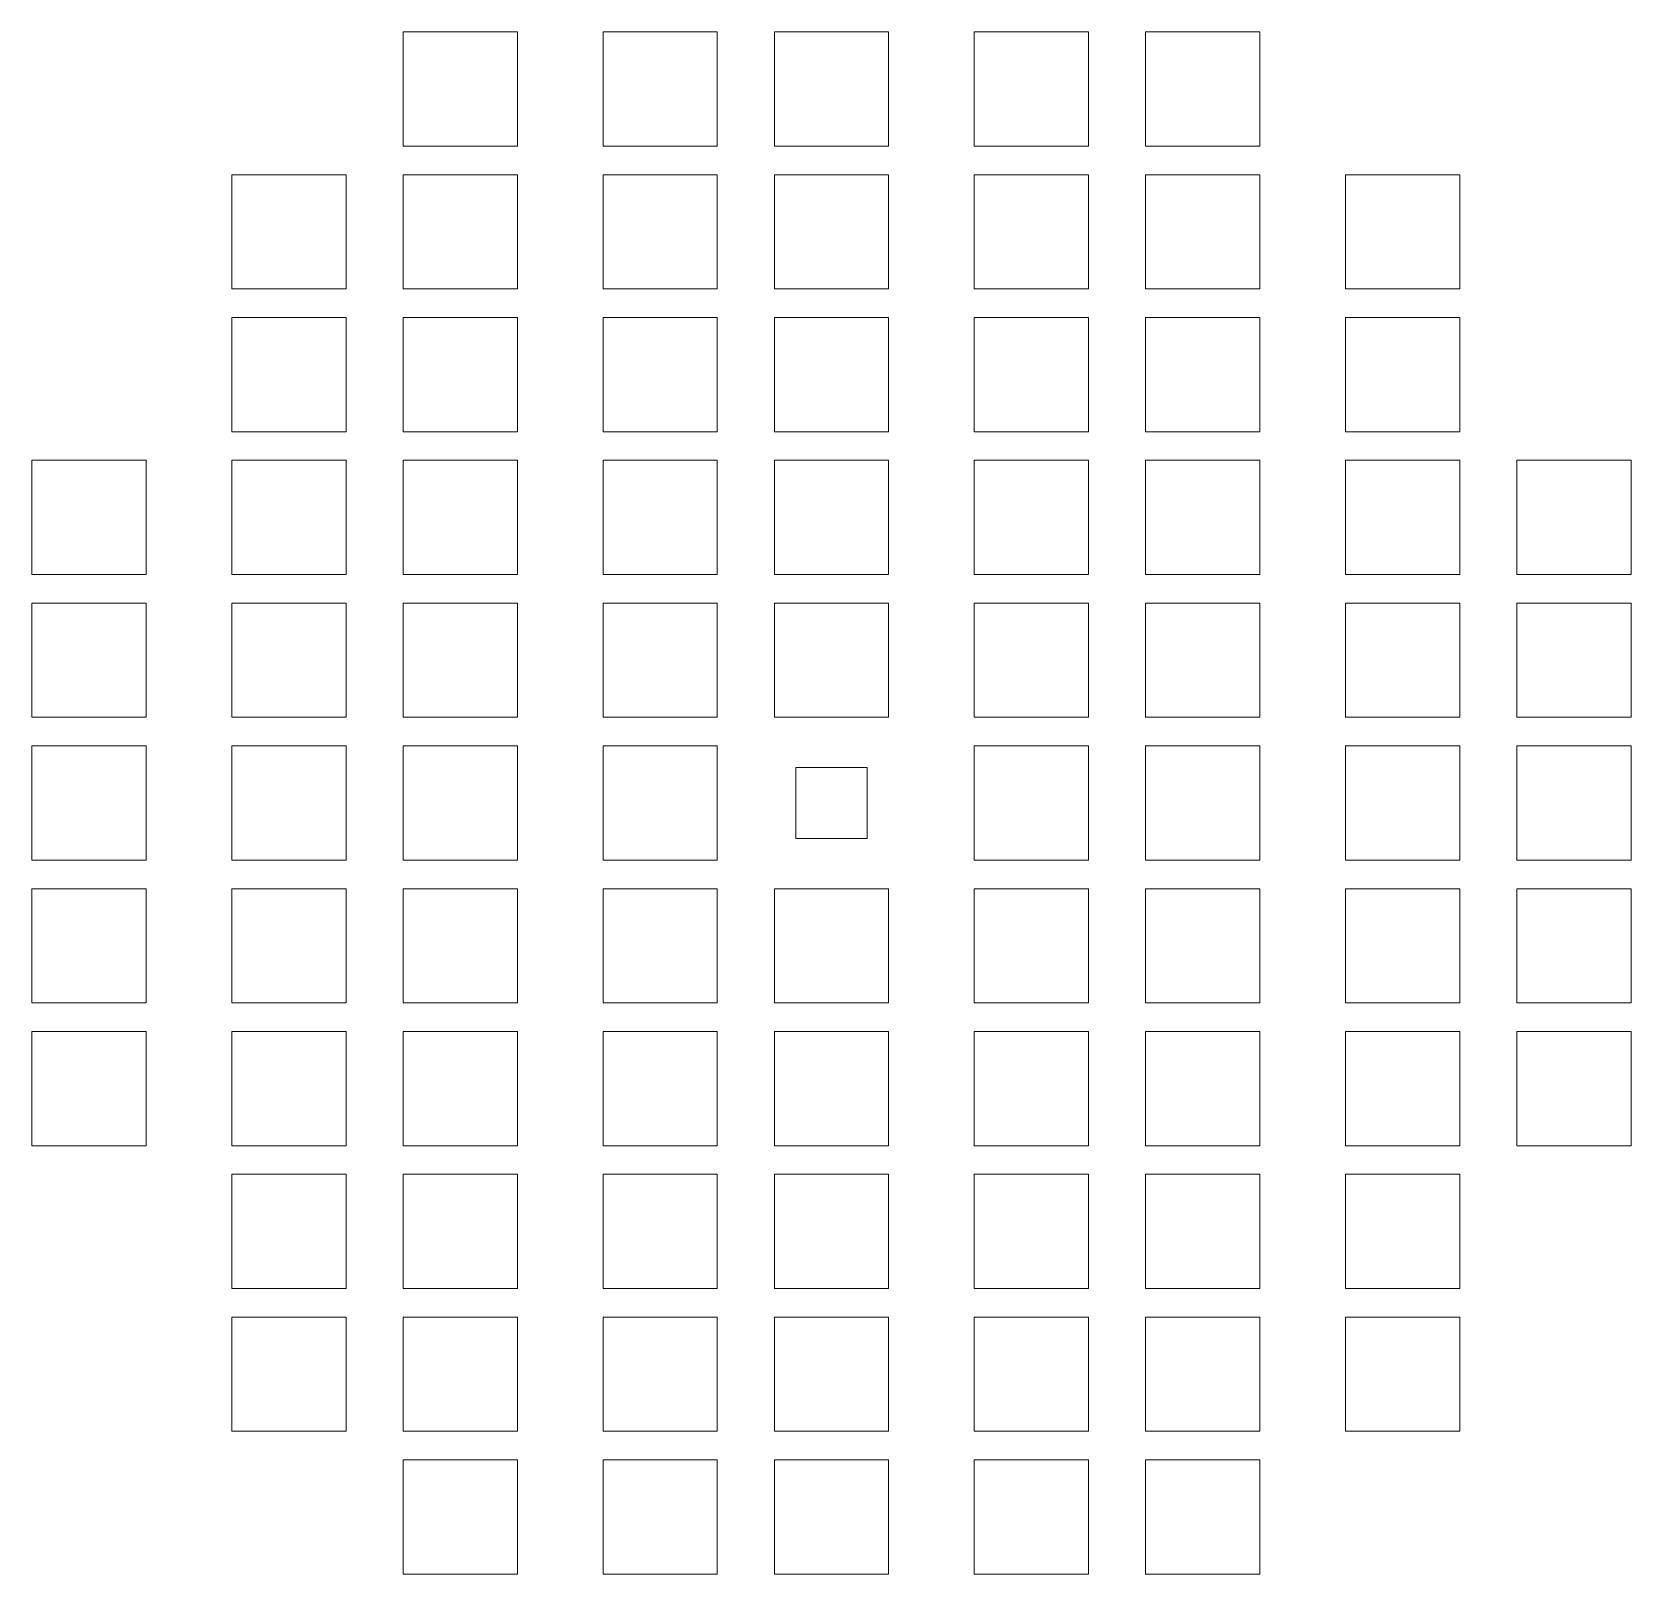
# Model space of a CAD drawing. Header units: millimetres. Extents: x -700 to 700, y -675 to 675.
import ezdxf

# ---------------------------------------------------------------- set-up
doc = ezdxf.new("R2010")
doc.units = ezdxf.units.MM
doc.header["$LTSCALE"] = 30.48
doc.layers.add('一般', color=7, linetype='Continuous', lineweight=5)

msp = doc.modelspace()

# ---------------------------------------------------------------- linework, layer by layer
at = {"layer": '一般', "color": 7, "linetype": 'Continuous', "lineweight": 5}
for points in [[(-375, 675, 25), (-275, 675, 25), (-275, 575, 25), (-375, 575, 25)], [(-375, 675), (-275, 675), (-275, 575), (-375, 575)], [(-375, 575), (-375, 575, 25), (-375, 675, 25), (-375, 675)], [(-375, 675), (-375, 675, 25), (-275, 675, 25), (-275, 675)], [(-275, 675), (-275, 675, 25), (-275, 575, 25), (-275, 575)], [(-200, 675, 25), (-100, 675, 25), (-100, 575, 25), (-200, 575, 25)], [(-200, 675), (-100, 675), (-100, 575), (-200, 575)], [(-200, 575), (-200, 575, 25), (-200, 675, 25), (-200, 675)], [(-200, 675), (-200, 675, 25), (-100, 675, 25), (-100, 675)], [(-100, 675), (-100, 675, 25), (-100, 575, 25), (-100, 575)], [(-50, 675, 25), (50, 675, 25), (50, 575, 25), (-50, 575, 25)], [(-50, 675), (50, 675), (50, 575), (-50, 575)], [(-50, 575), (-50, 575, 25), (-50, 675, 25), (-50, 675)], [(-50, 675), (-50, 675, 25), (50, 675, 25), (50, 675)], [(50, 675), (50, 675, 25), (50, 575, 25), (50, 575)], [(125, 675, 25), (225, 675, 25), (225, 575, 25), (125, 575, 25)], [(125, 675), (225, 675), (225, 575), (125, 575)], [(125, 575), (125, 575, 25), (125, 675, 25), (125, 675)], [(125, 675), (125, 675, 25), (225, 675, 25), (225, 675)], [(225, 675), (225, 675, 25), (225, 575, 25), (225, 575)], [(275, 675, 25), (375, 675, 25), (375, 575, 25), (275, 575, 25)], [(275, 675), (375, 675), (375, 575), (275, 575)], [(275, 575), (275, 575, 25), (275, 675, 25), (275, 675)], [(275, 675), (275, 675, 25), (375, 675, 25), (375, 675)], [(375, 675), (375, 675, 25), (375, 575, 25), (375, 575)], [(-275, 575), (-275, 575, 25), (-375, 575, 25), (-375, 575)], [(-100, 575), (-100, 575, 25), (-200, 575, 25), (-200, 575)], [(50, 575), (50, 575, 25), (-50, 575, 25), (-50, 575)], [(225, 575), (225, 575, 25), (125, 575, 25), (125, 575)], [(375, 575), (375, 575, 25), (275, 575, 25), (275, 575)], [(-525, 550, 25), (-425, 550, 25), (-425, 450, 25), (-525, 450, 25)], [(-525, 550), (-425, 550), (-425, 450), (-525, 450)], [(-525, 450), (-525, 450, 25), (-525, 550, 25), (-525, 550)], [(-525, 550), (-525, 550, 25), (-425, 550, 25), (-425, 550)], [(-525, 550, 25), (-425, 550, 25), (-425, 450, 25), (-525, 450, 25)], [(-525, 550), (-425, 550), (-425, 450), (-525, 450)], [(-525, 450), (-525, 450, 25), (-525, 550, 25), (-525, 550)], [(-525, 550), (-525, 550, 25), (-425, 550, 25), (-425, 550)], [(-425, 550), (-425, 550, 25), (-425, 450, 25), (-425, 450)], [(-425, 550), (-425, 550, 25), (-425, 450, 25), (-425, 450)], [(-375, 550, 25), (-275, 550, 25), (-275, 450, 25), (-375, 450, 25)], [(-375, 550), (-275, 550), (-275, 450), (-375, 450)], [(-375, 450), (-375, 450, 25), (-375, 550, 25), (-375, 550)], [(-375, 550), (-375, 550, 25), (-275, 550, 25), (-275, 550)], [(-375, 550, 25), (-275, 550, 25), (-275, 450, 25), (-375, 450, 25)], [(-375, 550), (-275, 550), (-275, 450), (-375, 450)], [(-375, 450), (-375, 450, 25), (-375, 550, 25), (-375, 550)], [(-375, 550), (-375, 550, 25), (-275, 550, 25), (-275, 550)], [(-275, 550), (-275, 550, 25), (-275, 450, 25), (-275, 450)], [(-275, 550), (-275, 550, 25), (-275, 450, 25), (-275, 450)], [(-200, 550, 25), (-100, 550, 25), (-100, 450, 25), (-200, 450, 25)], [(-200, 550), (-100, 550), (-100, 450), (-200, 450)], [(-200, 450), (-200, 450, 25), (-200, 550, 25), (-200, 550)], [(-200, 550), (-200, 550, 25), (-100, 550, 25), (-100, 550)], [(-100, 550), (-100, 550, 25), (-100, 450, 25), (-100, 450)], [(-50, 550, 25), (50, 550, 25), (50, 450, 25), (-50, 450, 25)], [(-50, 550), (50, 550), (50, 450), (-50, 450)], [(-50, 450), (-50, 450, 25), (-50, 550, 25), (-50, 550)], [(-50, 550), (-50, 550, 25), (50, 550, 25), (50, 550)], [(50, 550), (50, 550, 25), (50, 450, 25), (50, 450)], [(125, 550, 25), (225, 550, 25), (225, 450, 25), (125, 450, 25)], [(125, 550), (225, 550), (225, 450), (125, 450)], [(125, 450), (125, 450, 25), (125, 550, 25), (125, 550)], [(125, 550), (125, 550, 25), (225, 550, 25), (225, 550)], [(225, 550), (225, 550, 25), (225, 450, 25), (225, 450)], [(275, 550, 25), (375, 550, 25), (375, 450, 25), (275, 450, 25)], [(275, 550), (375, 550), (375, 450), (275, 450)], [(275, 450), (275, 450, 25), (275, 550, 25), (275, 550)], [(275, 550), (275, 550, 25), (375, 550, 25), (375, 550)], [(275, 550, 25), (375, 550, 25), (375, 450, 25), (275, 450, 25)], [(275, 550), (375, 550), (375, 450), (275, 450)], [(275, 450), (275, 450, 25), (275, 550, 25), (275, 550)], [(275, 550), (275, 550, 25), (375, 550, 25), (375, 550)], [(375, 550), (375, 550, 25), (375, 450, 25), (375, 450)], [(375, 550), (375, 550, 25), (375, 450, 25), (375, 450)], [(450, 550, 25), (550, 550, 25), (550, 450, 25), (450, 450, 25)], [(450, 550), (550, 550), (550, 450), (450, 450)], [(450, 450), (450, 450, 25), (450, 550, 25), (450, 550)], [(450, 550), (450, 550, 25), (550, 550, 25), (550, 550)], [(450, 550, 25), (550, 550, 25), (550, 450, 25), (450, 450, 25)], [(450, 550), (550, 550), (550, 450), (450, 450)], [(450, 450), (450, 450, 25), (450, 550, 25), (450, 550)], [(450, 550), (450, 550, 25), (550, 550, 25), (550, 550)], [(550, 550), (550, 550, 25), (550, 450, 25), (550, 450)], [(550, 550), (550, 550, 25), (550, 450, 25), (550, 450)], [(-425, 450), (-425, 450, 25), (-525, 450, 25), (-525, 450)], [(-425, 450), (-425, 450, 25), (-525, 450, 25), (-525, 450)], [(-275, 450), (-275, 450, 25), (-375, 450, 25), (-375, 450)], [(-275, 450), (-275, 450, 25), (-375, 450, 25), (-375, 450)], [(-100, 450), (-100, 450, 25), (-200, 450, 25), (-200, 450)], [(50, 450), (50, 450, 25), (-50, 450, 25), (-50, 450)], [(225, 450), (225, 450, 25), (125, 450, 25), (125, 450)], [(375, 450), (375, 450, 25), (275, 450, 25), (275, 450)], [(375, 450), (375, 450, 25), (275, 450, 25), (275, 450)], [(550, 450), (550, 450, 25), (450, 450, 25), (450, 450)], [(550, 450), (550, 450, 25), (450, 450, 25), (450, 450)], [(-525, 425, 25), (-425, 425, 25), (-425, 325, 25), (-525, 325, 25)], [(-525, 425), (-425, 425), (-425, 325), (-525, 325)], [(-525, 325), (-525, 325, 25), (-525, 425, 25), (-525, 425)], [(-525, 425), (-525, 425, 25), (-425, 425, 25), (-425, 425)], [(-525, 425, 25), (-425, 425, 25), (-425, 325, 25), (-525, 325, 25)], [(-525, 425), (-425, 425), (-425, 325), (-525, 325)], [(-525, 325), (-525, 325, 25), (-525, 425, 25), (-525, 425)], [(-525, 425), (-525, 425, 25), (-425, 425, 25), (-425, 425)], [(-425, 425), (-425, 425, 25), (-425, 325, 25), (-425, 325)], [(-425, 425), (-425, 425, 25), (-425, 325, 25), (-425, 325)], [(-375, 425, 25), (-275, 425, 25), (-275, 325, 25), (-375, 325, 25)], [(-375, 425), (-275, 425), (-275, 325), (-375, 325)], [(-375, 325), (-375, 325, 25), (-375, 425, 25), (-375, 425)], [(-375, 425), (-375, 425, 25), (-275, 425, 25), (-275, 425)], [(-375, 425, 25), (-275, 425, 25), (-275, 325, 25), (-375, 325, 25)], [(-375, 425), (-275, 425), (-275, 325), (-375, 325)], [(-375, 325), (-375, 325, 25), (-375, 425, 25), (-375, 425)], [(-375, 425), (-375, 425, 25), (-275, 425, 25), (-275, 425)], [(-375, 425, 25), (-275, 425, 25), (-275, 325, 25), (-375, 325, 25)], [(-375, 425), (-275, 425), (-275, 325), (-375, 325)], [(-375, 325), (-375, 325, 25), (-375, 425, 25), (-375, 425)], [(-375, 425), (-375, 425, 25), (-275, 425, 25), (-275, 425)], [(-275, 425), (-275, 425, 25), (-275, 325, 25), (-275, 325)], [(-275, 425), (-275, 425, 25), (-275, 325, 25), (-275, 325)], [(-275, 425), (-275, 425, 25), (-275, 325, 25), (-275, 325)], [(-200, 425, 25), (-100, 425, 25), (-100, 325, 25), (-200, 325, 25)], [(-200, 425), (-100, 425), (-100, 325), (-200, 325)], [(-200, 325), (-200, 325, 25), (-200, 425, 25), (-200, 425)], [(-200, 425), (-200, 425, 25), (-100, 425, 25), (-100, 425)], [(-200, 425, 25), (-100, 425, 25), (-100, 325, 25), (-200, 325, 25)], [(-200, 425), (-100, 425), (-100, 325), (-200, 325)], [(-200, 325), (-200, 325, 25), (-200, 425, 25), (-200, 425)], [(-200, 425), (-200, 425, 25), (-100, 425, 25), (-100, 425)], [(-100, 425), (-100, 425, 25), (-100, 325, 25), (-100, 325)], [(-100, 425), (-100, 425, 25), (-100, 325, 25), (-100, 325)], [(-50, 425, 25), (50, 425, 25), (50, 325, 25), (-50, 325, 25)], [(-50, 425), (50, 425), (50, 325), (-50, 325)], [(-50, 325), (-50, 325, 25), (-50, 425, 25), (-50, 425)], [(-50, 425), (-50, 425, 25), (50, 425, 25), (50, 425)], [(-50, 425, 25), (50, 425, 25), (50, 325, 25), (-50, 325, 25)], [(-50, 425), (50, 425), (50, 325), (-50, 325)], [(-50, 325), (-50, 325, 25), (-50, 425, 25), (-50, 425)], [(-50, 425), (-50, 425, 25), (50, 425, 25), (50, 425)], [(50, 425), (50, 425, 25), (50, 325, 25), (50, 325)], [(50, 425), (50, 425, 25), (50, 325, 25), (50, 325)], [(125, 425, 25), (225, 425, 25), (225, 325, 25), (125, 325, 25)], [(125, 425), (225, 425), (225, 325), (125, 325)], [(125, 325), (125, 325, 25), (125, 425, 25), (125, 425)], [(125, 425), (125, 425, 25), (225, 425, 25), (225, 425)], [(125, 425, 25), (225, 425, 25), (225, 325, 25), (125, 325, 25)], [(125, 425), (225, 425), (225, 325), (125, 325)], [(125, 325), (125, 325, 25), (125, 425, 25), (125, 425)], [(125, 425), (125, 425, 25), (225, 425, 25), (225, 425)], [(225, 425), (225, 425, 25), (225, 325, 25), (225, 325)], [(225, 425), (225, 425, 25), (225, 325, 25), (225, 325)], [(275, 425, 25), (375, 425, 25), (375, 325, 25), (275, 325, 25)], [(275, 425), (375, 425), (375, 325), (275, 325)], [(275, 325), (275, 325, 25), (275, 425, 25), (275, 425)], [(275, 425), (275, 425, 25), (375, 425, 25), (375, 425)], [(275, 425, 25), (375, 425, 25), (375, 325, 25), (275, 325, 25)], [(275, 425), (375, 425), (375, 325), (275, 325)], [(275, 325), (275, 325, 25), (275, 425, 25), (275, 425)], [(275, 425), (275, 425, 25), (375, 425, 25), (375, 425)], [(275, 425, 25), (375, 425, 25), (375, 325, 25), (275, 325, 25)], [(275, 425), (375, 425), (375, 325), (275, 325)], [(275, 325), (275, 325, 25), (275, 425, 25), (275, 425)], [(275, 425), (275, 425, 25), (375, 425, 25), (375, 425)], [(375, 425), (375, 425, 25), (375, 325, 25), (375, 325)], [(375, 425), (375, 425, 25), (375, 325, 25), (375, 325)], [(375, 425), (375, 425, 25), (375, 325, 25), (375, 325)], [(450, 425, 25), (550, 425, 25), (550, 325, 25), (450, 325, 25)], [(450, 425), (550, 425), (550, 325), (450, 325)], [(450, 325), (450, 325, 25), (450, 425, 25), (450, 425)], [(450, 425), (450, 425, 25), (550, 425, 25), (550, 425)], [(450, 425, 25), (550, 425, 25), (550, 325, 25), (450, 325, 25)], [(450, 425), (550, 425), (550, 325), (450, 325)], [(450, 325), (450, 325, 25), (450, 425, 25), (450, 425)], [(450, 425), (450, 425, 25), (550, 425, 25), (550, 425)], [(550, 425), (550, 425, 25), (550, 325, 25), (550, 325)], [(550, 425), (550, 425, 25), (550, 325, 25), (550, 325)], [(-425, 325), (-425, 325, 25), (-525, 325, 25), (-525, 325)], [(-425, 325), (-425, 325, 25), (-525, 325, 25), (-525, 325)], [(-275, 325), (-275, 325, 25), (-375, 325, 25), (-375, 325)], [(-275, 325), (-275, 325, 25), (-375, 325, 25), (-375, 325)], [(-275, 325), (-275, 325, 25), (-375, 325, 25), (-375, 325)], [(-100, 325), (-100, 325, 25), (-200, 325, 25), (-200, 325)], [(-100, 325), (-100, 325, 25), (-200, 325, 25), (-200, 325)], [(50, 325), (50, 325, 25), (-50, 325, 25), (-50, 325)], [(50, 325), (50, 325, 25), (-50, 325, 25), (-50, 325)], [(225, 325), (225, 325, 25), (125, 325, 25), (125, 325)], [(225, 325), (225, 325, 25), (125, 325, 25), (125, 325)], [(375, 325), (375, 325, 25), (275, 325, 25), (275, 325)], [(375, 325), (375, 325, 25), (275, 325, 25), (275, 325)], [(375, 325), (375, 325, 25), (275, 325, 25), (275, 325)], [(550, 325), (550, 325, 25), (450, 325, 25), (450, 325)], [(550, 325), (550, 325, 25), (450, 325, 25), (450, 325)], [(-700, 300, 25), (-600, 300, 25), (-600, 200, 25), (-700, 200, 25)], [(-700, 300), (-600, 300), (-600, 200), (-700, 200)], [(-700, 200), (-700, 200, 25), (-700, 300, 25), (-700, 300)], [(-700, 300), (-700, 300, 25), (-600, 300, 25), (-600, 300)], [(-600, 300), (-600, 300, 25), (-600, 200, 25), (-600, 200)], [(-525, 300, 25), (-425, 300, 25), (-425, 200, 25), (-525, 200, 25)], [(-525, 300), (-425, 300), (-425, 200), (-525, 200)], [(-525, 200), (-525, 200, 25), (-525, 300, 25), (-525, 300)], [(-525, 300), (-525, 300, 25), (-425, 300, 25), (-425, 300)], [(-525, 300, 25), (-425, 300, 25), (-425, 200, 25), (-525, 200, 25)], [(-525, 300), (-425, 300), (-425, 200), (-525, 200)], [(-525, 200), (-525, 200, 25), (-525, 300, 25), (-525, 300)], [(-525, 300), (-525, 300, 25), (-425, 300, 25), (-425, 300)], [(-425, 300), (-425, 300, 25), (-425, 200, 25), (-425, 200)], [(-425, 300), (-425, 300, 25), (-425, 200, 25), (-425, 200)], [(-375, 300, 25), (-275, 300, 25), (-275, 200, 25), (-375, 200, 25)], [(-375, 300), (-275, 300), (-275, 200), (-375, 200)], [(-375, 200), (-375, 200, 25), (-375, 300, 25), (-375, 300)], [(-375, 300), (-375, 300, 25), (-275, 300, 25), (-275, 300)], [(-375, 300, 25), (-275, 300, 25), (-275, 200, 25), (-375, 200, 25)], [(-375, 300), (-275, 300), (-275, 200), (-375, 200)], [(-375, 200), (-375, 200, 25), (-375, 300, 25), (-375, 300)], [(-375, 300), (-375, 300, 25), (-275, 300, 25), (-275, 300)], [(-275, 300), (-275, 300, 25), (-275, 200, 25), (-275, 200)], [(-275, 300), (-275, 300, 25), (-275, 200, 25), (-275, 200)], [(-200, 300, 25), (-100, 300, 25), (-100, 200, 25), (-200, 200, 25)], [(-200, 300), (-100, 300), (-100, 200), (-200, 200)], [(-200, 200), (-200, 200, 25), (-200, 300, 25), (-200, 300)], [(-200, 300), (-200, 300, 25), (-100, 300, 25), (-100, 300)], [(-100, 300), (-100, 300, 25), (-100, 200, 25), (-100, 200)], [(-50, 300, 25), (50, 300, 25), (50, 200, 25), (-50, 200, 25)], [(-50, 300), (50, 300), (50, 200), (-50, 200)], [(-50, 200), (-50, 200, 25), (-50, 300, 25), (-50, 300)], [(-50, 300), (-50, 300, 25), (50, 300, 25), (50, 300)], [(50, 300), (50, 300, 25), (50, 200, 25), (50, 200)], [(125, 300, 25), (225, 300, 25), (225, 200, 25), (125, 200, 25)], [(125, 300), (225, 300), (225, 200), (125, 200)], [(125, 200), (125, 200, 25), (125, 300, 25), (125, 300)], [(125, 300), (125, 300, 25), (225, 300, 25), (225, 300)], [(225, 300), (225, 300, 25), (225, 200, 25), (225, 200)], [(275, 300, 25), (375, 300, 25), (375, 200, 25), (275, 200, 25)], [(275, 300), (375, 300), (375, 200), (275, 200)], [(275, 200), (275, 200, 25), (275, 300, 25), (275, 300)], [(275, 300), (275, 300, 25), (375, 300, 25), (375, 300)], [(275, 300, 25), (375, 300, 25), (375, 200, 25), (275, 200, 25)], [(275, 300), (375, 300), (375, 200), (275, 200)], [(275, 200), (275, 200, 25), (275, 300, 25), (275, 300)], [(275, 300), (275, 300, 25), (375, 300, 25), (375, 300)], [(375, 300), (375, 300, 25), (375, 200, 25), (375, 200)], [(375, 300), (375, 300, 25), (375, 200, 25), (375, 200)], [(450, 300, 25), (550, 300, 25), (550, 200, 25), (450, 200, 25)], [(450, 300), (550, 300), (550, 200), (450, 200)], [(450, 200), (450, 200, 25), (450, 300, 25), (450, 300)], [(450, 300), (450, 300, 25), (550, 300, 25), (550, 300)], [(450, 300, 25), (550, 300, 25), (550, 200, 25), (450, 200, 25)], [(450, 300), (550, 300), (550, 200), (450, 200)], [(450, 200), (450, 200, 25), (450, 300, 25), (450, 300)], [(450, 300), (450, 300, 25), (550, 300, 25), (550, 300)], [(550, 300), (550, 300, 25), (550, 200, 25), (550, 200)], [(550, 300), (550, 300, 25), (550, 200, 25), (550, 200)], [(600, 300, 25), (700, 300, 25), (700, 200, 25), (600, 200, 25)], [(600, 300), (700, 300), (700, 200), (600, 200)], [(600, 200), (600, 200, 25), (600, 300, 25), (600, 300)], [(600, 300), (600, 300, 25), (700, 300, 25), (700, 300)], [(700, 300), (700, 300, 25), (700, 200, 25), (700, 200)], [(-600, 200), (-600, 200, 25), (-700, 200, 25), (-700, 200)], [(-425, 200), (-425, 200, 25), (-525, 200, 25), (-525, 200)], [(-425, 200), (-425, 200, 25), (-525, 200, 25), (-525, 200)], [(-275, 200), (-275, 200, 25), (-375, 200, 25), (-375, 200)], [(-275, 200), (-275, 200, 25), (-375, 200, 25), (-375, 200)], [(-100, 200), (-100, 200, 25), (-200, 200, 25), (-200, 200)], [(50, 200), (50, 200, 25), (-50, 200, 25), (-50, 200)], [(225, 200), (225, 200, 25), (125, 200, 25), (125, 200)], [(375, 200), (375, 200, 25), (275, 200, 25), (275, 200)], [(375, 200), (375, 200, 25), (275, 200, 25), (275, 200)], [(550, 200), (550, 200, 25), (450, 200, 25), (450, 200)], [(550, 200), (550, 200, 25), (450, 200, 25), (450, 200)], [(700, 200), (700, 200, 25), (600, 200, 25), (600, 200)], [(-700, 175, 25), (-600, 175, 25), (-600, 75, 25), (-700, 75, 25)], [(-700, 175), (-600, 175), (-600, 75), (-700, 75)], [(-700, 75), (-700, 75, 25), (-700, 175, 25), (-700, 175)], [(-700, 175), (-700, 175, 25), (-600, 175, 25), (-600, 175)], [(-600, 175), (-600, 175, 25), (-600, 75, 25), (-600, 75)], [(-525, 175, 25), (-425, 175, 25), (-425, 75, 25), (-525, 75, 25)], [(-525, 175), (-425, 175), (-425, 75), (-525, 75)], [(-525, 75), (-525, 75, 25), (-525, 175, 25), (-525, 175)], [(-525, 175), (-525, 175, 25), (-425, 175, 25), (-425, 175)], [(-525, 175, 25), (-425, 175, 25), (-425, 75, 25), (-525, 75, 25)], [(-525, 175), (-425, 175), (-425, 75), (-525, 75)], [(-525, 75), (-525, 75, 25), (-525, 175, 25), (-525, 175)], [(-525, 175), (-525, 175, 25), (-425, 175, 25), (-425, 175)], [(-425, 175), (-425, 175, 25), (-425, 75, 25), (-425, 75)], [(-425, 175), (-425, 175, 25), (-425, 75, 25), (-425, 75)], [(-375, 175, 25), (-275, 175, 25), (-275, 75, 25), (-375, 75, 25)], [(-375, 175), (-275, 175), (-275, 75), (-375, 75)], [(-375, 75), (-375, 75, 25), (-375, 175, 25), (-375, 175)], [(-375, 175), (-375, 175, 25), (-275, 175, 25), (-275, 175)], [(-375, 175, 25), (-275, 175, 25), (-275, 75, 25), (-375, 75, 25)], [(-375, 175), (-275, 175), (-275, 75), (-375, 75)], [(-375, 75), (-375, 75, 25), (-375, 175, 25), (-375, 175)], [(-375, 175), (-375, 175, 25), (-275, 175, 25), (-275, 175)], [(-275, 175), (-275, 175, 25), (-275, 75, 25), (-275, 75)], [(-275, 175), (-275, 175, 25), (-275, 75, 25), (-275, 75)], [(-200, 175, 25), (-100, 175, 25), (-100, 75, 25), (-200, 75, 25)], [(-200, 175), (-100, 175), (-100, 75), (-200, 75)], [(-200, 75), (-200, 75, 25), (-200, 175, 25), (-200, 175)], [(-200, 175), (-200, 175, 25), (-100, 175, 25), (-100, 175)], [(-100, 175), (-100, 175, 25), (-100, 75, 25), (-100, 75)], [(-50, 175, 25), (50, 175, 25), (50, 75, 25), (-50, 75, 25)], [(-50, 175), (50, 175), (50, 75), (-50, 75)], [(-50, 75), (-50, 75, 25), (-50, 175, 25), (-50, 175)], [(-50, 175), (-50, 175, 25), (50, 175, 25), (50, 175)], [(50, 175), (50, 175, 25), (50, 75, 25), (50, 75)], [(125, 175, 25), (225, 175, 25), (225, 75, 25), (125, 75, 25)], [(125, 175), (225, 175), (225, 75), (125, 75)], [(125, 75), (125, 75, 25), (125, 175, 25), (125, 175)], [(125, 175), (125, 175, 25), (225, 175, 25), (225, 175)], [(225, 175), (225, 175, 25), (225, 75, 25), (225, 75)], [(275, 175, 25), (375, 175, 25), (375, 75, 25), (275, 75, 25)], [(275, 175), (375, 175), (375, 75), (275, 75)], [(275, 75), (275, 75, 25), (275, 175, 25), (275, 175)], [(275, 175), (275, 175, 25), (375, 175, 25), (375, 175)], [(275, 175, 25), (375, 175, 25), (375, 75, 25), (275, 75, 25)], [(275, 175), (375, 175), (375, 75), (275, 75)], [(275, 75), (275, 75, 25), (275, 175, 25), (275, 175)], [(275, 175), (275, 175, 25), (375, 175, 25), (375, 175)], [(375, 175), (375, 175, 25), (375, 75, 25), (375, 75)], [(375, 175), (375, 175, 25), (375, 75, 25), (375, 75)], [(450, 175, 25), (550, 175, 25), (550, 75, 25), (450, 75, 25)], [(450, 175), (550, 175), (550, 75), (450, 75)], [(450, 75), (450, 75, 25), (450, 175, 25), (450, 175)], [(450, 175), (450, 175, 25), (550, 175, 25), (550, 175)], [(450, 175, 25), (550, 175, 25), (550, 75, 25), (450, 75, 25)], [(450, 175), (550, 175), (550, 75), (450, 75)], [(450, 75), (450, 75, 25), (450, 175, 25), (450, 175)], [(450, 175), (450, 175, 25), (550, 175, 25), (550, 175)], [(550, 175), (550, 175, 25), (550, 75, 25), (550, 75)], [(550, 175), (550, 175, 25), (550, 75, 25), (550, 75)], [(600, 175, 25), (700, 175, 25), (700, 75, 25), (600, 75, 25)], [(600, 175), (700, 175), (700, 75), (600, 75)], [(600, 75), (600, 75, 25), (600, 175, 25), (600, 175)], [(600, 175), (600, 175, 25), (700, 175, 25), (700, 175)], [(700, 175), (700, 175, 25), (700, 75, 25), (700, 75)], [(-600, 75), (-600, 75, 25), (-700, 75, 25), (-700, 75)], [(-425, 75), (-425, 75, 25), (-525, 75, 25), (-525, 75)], [(-425, 75), (-425, 75, 25), (-525, 75, 25), (-525, 75)], [(-275, 75), (-275, 75, 25), (-375, 75, 25), (-375, 75)], [(-275, 75), (-275, 75, 25), (-375, 75, 25), (-375, 75)], [(-100, 75), (-100, 75, 25), (-200, 75, 25), (-200, 75)], [(50, 75), (50, 75, 25), (-50, 75, 25), (-50, 75)], [(225, 75), (225, 75, 25), (125, 75, 25), (125, 75)], [(375, 75), (375, 75, 25), (275, 75, 25), (275, 75)], [(375, 75), (375, 75, 25), (275, 75, 25), (275, 75)], [(550, 75), (550, 75, 25), (450, 75, 25), (450, 75)], [(550, 75), (550, 75, 25), (450, 75, 25), (450, 75)], [(700, 75), (700, 75, 25), (600, 75, 25), (600, 75)], [(-700, 50, 25), (-600, 50, 25), (-600, -50, 25), (-700, -50, 25)], [(-700, 50), (-600, 50), (-600, -50), (-700, -50)], [(-700, -50), (-700, -50, 25), (-700, 50, 25), (-700, 50)], [(-700, 50), (-700, 50, 25), (-600, 50, 25), (-600, 50)], [(-600, 50), (-600, 50, 25), (-600, -50, 25), (-600, -50)], [(-525, 50, 25), (-425, 50, 25), (-425, -50, 25), (-525, -50, 25)], [(-525, 50), (-425, 50), (-425, -50), (-525, -50)], [(-525, -50), (-525, -50, 25), (-525, 50, 25), (-525, 50)], [(-525, 50), (-525, 50, 25), (-425, 50, 25), (-425, 50)], [(-525, 50, 25), (-425, 50, 25), (-425, -50, 25), (-525, -50, 25)], [(-525, 50), (-425, 50), (-425, -50), (-525, -50)], [(-525, -50), (-525, -50, 25), (-525, 50, 25), (-525, 50)], [(-525, 50), (-525, 50, 25), (-425, 50, 25), (-425, 50)], [(-425, 50), (-425, 50, 25), (-425, -50, 25), (-425, -50)], [(-425, 50), (-425, 50, 25), (-425, -50, 25), (-425, -50)], [(-375, 50, 25), (-275, 50, 25), (-275, -50, 25), (-375, -50, 25)], [(-375, 50), (-275, 50), (-275, -50), (-375, -50)], [(-375, -50), (-375, -50, 25), (-375, 50, 25), (-375, 50)], [(-375, 50), (-375, 50, 25), (-275, 50, 25), (-275, 50)], [(-375, 50, 25), (-275, 50, 25), (-275, -50, 25), (-375, -50, 25)], [(-375, 50), (-275, 50), (-275, -50), (-375, -50)], [(-375, -50), (-375, -50, 25), (-375, 50, 25), (-375, 50)], [(-375, 50), (-375, 50, 25), (-275, 50, 25), (-275, 50)], [(-275, 50), (-275, 50, 25), (-275, -50, 25), (-275, -50)], [(-275, 50), (-275, 50, 25), (-275, -50, 25), (-275, -50)], [(-200, 50, 25), (-100, 50, 25), (-100, -50, 25), (-200, -50, 25)], [(-200, 50), (-100, 50), (-100, -50), (-200, -50)], [(-200, -50), (-200, -50, 25), (-200, 50, 25), (-200, 50)], [(-200, 50), (-200, 50, 25), (-100, 50, 25), (-100, 50)], [(-100, 50), (-100, 50, 25), (-100, -50, 25), (-100, -50)], [(125, 50, 25), (225, 50, 25), (225, -50, 25), (125, -50, 25)], [(125, 50), (225, 50), (225, -50), (125, -50)], [(125, -50), (125, -50, 25), (125, 50, 25), (125, 50)], [(125, 50), (125, 50, 25), (225, 50, 25), (225, 50)], [(225, 50), (225, 50, 25), (225, -50, 25), (225, -50)], [(275, 50, 25), (375, 50, 25), (375, -50, 25), (275, -50, 25)], [(275, 50), (375, 50), (375, -50), (275, -50)], [(275, -50), (275, -50, 25), (275, 50, 25), (275, 50)], [(275, 50), (275, 50, 25), (375, 50, 25), (375, 50)], [(275, 50, 25), (375, 50, 25), (375, -50, 25), (275, -50, 25)], [(275, 50), (375, 50), (375, -50), (275, -50)], [(275, -50), (275, -50, 25), (275, 50, 25), (275, 50)], [(275, 50), (275, 50, 25), (375, 50, 25), (375, 50)], [(375, 50), (375, 50, 25), (375, -50, 25), (375, -50)], [(375, 50), (375, 50, 25), (375, -50, 25), (375, -50)], [(450, 50, 25), (550, 50, 25), (550, -50, 25), (450, -50, 25)], [(450, 50), (550, 50), (550, -50), (450, -50)], [(450, -50), (450, -50, 25), (450, 50, 25), (450, 50)], [(450, 50), (450, 50, 25), (550, 50, 25), (550, 50)], [(450, 50, 25), (550, 50, 25), (550, -50, 25), (450, -50, 25)], [(450, 50), (550, 50), (550, -50), (450, -50)], [(450, -50), (450, -50, 25), (450, 50, 25), (450, 50)], [(450, 50), (450, 50, 25), (550, 50, 25), (550, 50)], [(550, 50), (550, 50, 25), (550, -50, 25), (550, -50)], [(550, 50), (550, 50, 25), (550, -50, 25), (550, -50)], [(600, 50, 25), (700, 50, 25), (700, -50, 25), (600, -50, 25)], [(600, 50), (700, 50), (700, -50), (600, -50)], [(600, -50), (600, -50, 25), (600, 50, 25), (600, 50)], [(600, 50), (600, 50, 25), (700, 50, 25), (700, 50)], [(700, 50), (700, 50, 25), (700, -50, 25), (700, -50)], [(-31.2, 31.2, 250), (31.2, 31.2, 250), (31.2, -31.2, 250), (-31.2, -31.2, 250)], [(-31.2, 31.2), (31.2, 31.2), (31.2, -31.2), (-31.2, -31.2)], [(-31.2, -31.2), (-31.2, -31.2, 250), (-31.2, 31.2, 250), (-31.2, 31.2)], [(-31.2, 31.2), (-31.2, 31.2, 250), (31.2, 31.2, 250), (31.2, 31.2)], [(31.2, 31.2), (31.2, 31.2, 250), (31.2, -31.2, 250), (31.2, -31.2)], [(31.2, -31.2), (31.2, -31.2, 250), (-31.2, -31.2, 250), (-31.2, -31.2)], [(-600, -50), (-600, -50, 25), (-700, -50, 25), (-700, -50)], [(-425, -50), (-425, -50, 25), (-525, -50, 25), (-525, -50)], [(-425, -50), (-425, -50, 25), (-525, -50, 25), (-525, -50)], [(-275, -50), (-275, -50, 25), (-375, -50, 25), (-375, -50)], [(-275, -50), (-275, -50, 25), (-375, -50, 25), (-375, -50)], [(-100, -50), (-100, -50, 25), (-200, -50, 25), (-200, -50)], [(225, -50), (225, -50, 25), (125, -50, 25), (125, -50)], [(375, -50), (375, -50, 25), (275, -50, 25), (275, -50)], [(375, -50), (375, -50, 25), (275, -50, 25), (275, -50)], [(550, -50), (550, -50, 25), (450, -50, 25), (450, -50)], [(550, -50), (550, -50, 25), (450, -50, 25), (450, -50)], [(700, -50), (700, -50, 25), (600, -50, 25), (600, -50)], [(-700, -75, 25), (-600, -75, 25), (-600, -175, 25), (-700, -175, 25)], [(-700, -75), (-600, -75), (-600, -175), (-700, -175)], [(-700, -175), (-700, -175, 25), (-700, -75, 25), (-700, -75)], [(-700, -75), (-700, -75, 25), (-600, -75, 25), (-600, -75)], [(-600, -75), (-600, -75, 25), (-600, -175, 25), (-600, -175)], [(-525, -75, 25), (-425, -75, 25), (-425, -175, 25), (-525, -175, 25)], [(-525, -75), (-425, -75), (-425, -175), (-525, -175)], [(-525, -175), (-525, -175, 25), (-525, -75, 25), (-525, -75)], [(-525, -75), (-525, -75, 25), (-425, -75, 25), (-425, -75)], [(-525, -75, 25), (-425, -75, 25), (-425, -175, 25), (-525, -175, 25)], [(-525, -75), (-425, -75), (-425, -175), (-525, -175)], [(-525, -175), (-525, -175, 25), (-525, -75, 25), (-525, -75)], [(-525, -75), (-525, -75, 25), (-425, -75, 25), (-425, -75)], [(-425, -75), (-425, -75, 25), (-425, -175, 25), (-425, -175)], [(-425, -75), (-425, -75, 25), (-425, -175, 25), (-425, -175)], [(-375, -75, 25), (-275, -75, 25), (-275, -175, 25), (-375, -175, 25)], [(-375, -75), (-275, -75), (-275, -175), (-375, -175)], [(-375, -175), (-375, -175, 25), (-375, -75, 25), (-375, -75)], [(-375, -75), (-375, -75, 25), (-275, -75, 25), (-275, -75)], [(-375, -75, 25), (-275, -75, 25), (-275, -175, 25), (-375, -175, 25)], [(-375, -75), (-275, -75), (-275, -175), (-375, -175)], [(-375, -175), (-375, -175, 25), (-375, -75, 25), (-375, -75)], [(-375, -75), (-375, -75, 25), (-275, -75, 25), (-275, -75)], [(-275, -75), (-275, -75, 25), (-275, -175, 25), (-275, -175)], [(-275, -75), (-275, -75, 25), (-275, -175, 25), (-275, -175)], [(-200, -75, 25), (-100, -75, 25), (-100, -175, 25), (-200, -175, 25)], [(-200, -75), (-100, -75), (-100, -175), (-200, -175)], [(-200, -175), (-200, -175, 25), (-200, -75, 25), (-200, -75)], [(-200, -75), (-200, -75, 25), (-100, -75, 25), (-100, -75)], [(-100, -75), (-100, -75, 25), (-100, -175, 25), (-100, -175)], [(-50, -75, 25), (50, -75, 25), (50, -175, 25), (-50, -175, 25)], [(-50, -75), (50, -75), (50, -175), (-50, -175)], [(-50, -175), (-50, -175, 25), (-50, -75, 25), (-50, -75)], [(-50, -75), (-50, -75, 25), (50, -75, 25), (50, -75)], [(50, -75), (50, -75, 25), (50, -175, 25), (50, -175)], [(125, -75, 25), (225, -75, 25), (225, -175, 25), (125, -175, 25)], [(125, -75), (225, -75), (225, -175), (125, -175)], [(125, -175), (125, -175, 25), (125, -75, 25), (125, -75)], [(125, -75), (125, -75, 25), (225, -75, 25), (225, -75)], [(225, -75), (225, -75, 25), (225, -175, 25), (225, -175)], [(275, -75, 25), (375, -75, 25), (375, -175, 25), (275, -175, 25)], [(275, -75), (375, -75), (375, -175), (275, -175)], [(275, -175), (275, -175, 25), (275, -75, 25), (275, -75)], [(275, -75), (275, -75, 25), (375, -75, 25), (375, -75)], [(275, -75, 25), (375, -75, 25), (375, -175, 25), (275, -175, 25)], [(275, -75), (375, -75), (375, -175), (275, -175)], [(275, -175), (275, -175, 25), (275, -75, 25), (275, -75)], [(275, -75), (275, -75, 25), (375, -75, 25), (375, -75)], [(375, -75), (375, -75, 25), (375, -175, 25), (375, -175)], [(375, -75), (375, -75, 25), (375, -175, 25), (375, -175)], [(450, -75, 25), (550, -75, 25), (550, -175, 25), (450, -175, 25)], [(450, -75), (550, -75), (550, -175), (450, -175)], [(450, -175), (450, -175, 25), (450, -75, 25), (450, -75)], [(450, -75), (450, -75, 25), (550, -75, 25), (550, -75)], [(450, -75, 25), (550, -75, 25), (550, -175, 25), (450, -175, 25)], [(450, -75), (550, -75), (550, -175), (450, -175)], [(450, -175), (450, -175, 25), (450, -75, 25), (450, -75)], [(450, -75), (450, -75, 25), (550, -75, 25), (550, -75)], [(550, -75), (550, -75, 25), (550, -175, 25), (550, -175)], [(550, -75), (550, -75, 25), (550, -175, 25), (550, -175)], [(600, -75, 25), (700, -75, 25), (700, -175, 25), (600, -175, 25)], [(600, -75), (700, -75), (700, -175), (600, -175)], [(600, -175), (600, -175, 25), (600, -75, 25), (600, -75)], [(600, -75), (600, -75, 25), (700, -75, 25), (700, -75)], [(700, -75), (700, -75, 25), (700, -175, 25), (700, -175)], [(-600, -175), (-600, -175, 25), (-700, -175, 25), (-700, -175)], [(-425, -175), (-425, -175, 25), (-525, -175, 25), (-525, -175)], [(-425, -175), (-425, -175, 25), (-525, -175, 25), (-525, -175)], [(-275, -175), (-275, -175, 25), (-375, -175, 25), (-375, -175)], [(-275, -175), (-275, -175, 25), (-375, -175, 25), (-375, -175)], [(-100, -175), (-100, -175, 25), (-200, -175, 25), (-200, -175)], [(50, -175), (50, -175, 25), (-50, -175, 25), (-50, -175)], [(225, -175), (225, -175, 25), (125, -175, 25), (125, -175)], [(375, -175), (375, -175, 25), (275, -175, 25), (275, -175)], [(375, -175), (375, -175, 25), (275, -175, 25), (275, -175)], [(550, -175), (550, -175, 25), (450, -175, 25), (450, -175)], [(550, -175), (550, -175, 25), (450, -175, 25), (450, -175)], [(700, -175), (700, -175, 25), (600, -175, 25), (600, -175)], [(-700, -200, 25), (-600, -200, 25), (-600, -300, 25), (-700, -300, 25)], [(-700, -200), (-600, -200), (-600, -300), (-700, -300)], [(-700, -300), (-700, -300, 25), (-700, -200, 25), (-700, -200)], [(-700, -200), (-700, -200, 25), (-600, -200, 25), (-600, -200)], [(-600, -200), (-600, -200, 25), (-600, -300, 25), (-600, -300)], [(-525, -200, 25), (-425, -200, 25), (-425, -300, 25), (-525, -300, 25)], [(-525, -200), (-425, -200), (-425, -300), (-525, -300)], [(-525, -300), (-525, -300, 25), (-525, -200, 25), (-525, -200)], [(-525, -200), (-525, -200, 25), (-425, -200, 25), (-425, -200)], [(-525, -200, 25), (-425, -200, 25), (-425, -300, 25), (-525, -300, 25)], [(-525, -200), (-425, -200), (-425, -300), (-525, -300)], [(-525, -300), (-525, -300, 25), (-525, -200, 25), (-525, -200)], [(-525, -200), (-525, -200, 25), (-425, -200, 25), (-425, -200)], [(-425, -200), (-425, -200, 25), (-425, -300, 25), (-425, -300)], [(-425, -200), (-425, -200, 25), (-425, -300, 25), (-425, -300)], [(-375, -200, 25), (-275, -200, 25), (-275, -300, 25), (-375, -300, 25)], [(-375, -200), (-275, -200), (-275, -300), (-375, -300)], [(-375, -300), (-375, -300, 25), (-375, -200, 25), (-375, -200)], [(-375, -200), (-375, -200, 25), (-275, -200, 25), (-275, -200)], [(-375, -200, 25), (-275, -200, 25), (-275, -300, 25), (-375, -300, 25)], [(-375, -200), (-275, -200), (-275, -300), (-375, -300)], [(-375, -300), (-375, -300, 25), (-375, -200, 25), (-375, -200)], [(-375, -200), (-375, -200, 25), (-275, -200, 25), (-275, -200)], [(-275, -200), (-275, -200, 25), (-275, -300, 25), (-275, -300)], [(-275, -200), (-275, -200, 25), (-275, -300, 25), (-275, -300)], [(-200, -200, 25), (-100, -200, 25), (-100, -300, 25), (-200, -300, 25)], [(-200, -200), (-100, -200), (-100, -300), (-200, -300)], [(-200, -300), (-200, -300, 25), (-200, -200, 25), (-200, -200)], [(-200, -200), (-200, -200, 25), (-100, -200, 25), (-100, -200)], [(-100, -200), (-100, -200, 25), (-100, -300, 25), (-100, -300)], [(-50, -200, 25), (50, -200, 25), (50, -300, 25), (-50, -300, 25)], [(-50, -200), (50, -200), (50, -300), (-50, -300)], [(-50, -300), (-50, -300, 25), (-50, -200, 25), (-50, -200)], [(-50, -200), (-50, -200, 25), (50, -200, 25), (50, -200)], [(50, -200), (50, -200, 25), (50, -300, 25), (50, -300)], [(125, -200, 25), (225, -200, 25), (225, -300, 25), (125, -300, 25)], [(125, -200), (225, -200), (225, -300), (125, -300)], [(125, -300), (125, -300, 25), (125, -200, 25), (125, -200)], [(125, -200), (125, -200, 25), (225, -200, 25), (225, -200)], [(225, -200), (225, -200, 25), (225, -300, 25), (225, -300)], [(275, -200, 25), (375, -200, 25), (375, -300, 25), (275, -300, 25)], [(275, -200), (375, -200), (375, -300), (275, -300)], [(275, -300), (275, -300, 25), (275, -200, 25), (275, -200)], [(275, -200), (275, -200, 25), (375, -200, 25), (375, -200)], [(275, -200, 25), (375, -200, 25), (375, -300, 25), (275, -300, 25)], [(275, -200), (375, -200), (375, -300), (275, -300)], [(275, -300), (275, -300, 25), (275, -200, 25), (275, -200)], [(275, -200), (275, -200, 25), (375, -200, 25), (375, -200)], [(375, -200), (375, -200, 25), (375, -300, 25), (375, -300)], [(375, -200), (375, -200, 25), (375, -300, 25), (375, -300)], [(450, -200, 25), (550, -200, 25), (550, -300, 25), (450, -300, 25)], [(450, -200), (550, -200), (550, -300), (450, -300)], [(450, -300), (450, -300, 25), (450, -200, 25), (450, -200)], [(450, -200), (450, -200, 25), (550, -200, 25), (550, -200)], [(450, -200, 25), (550, -200, 25), (550, -300, 25), (450, -300, 25)], [(450, -200), (550, -200), (550, -300), (450, -300)], [(450, -300), (450, -300, 25), (450, -200, 25), (450, -200)], [(450, -200), (450, -200, 25), (550, -200, 25), (550, -200)], [(550, -200), (550, -200, 25), (550, -300, 25), (550, -300)], [(550, -200), (550, -200, 25), (550, -300, 25), (550, -300)], [(600, -200, 25), (700, -200, 25), (700, -300, 25), (600, -300, 25)], [(600, -200), (700, -200), (700, -300), (600, -300)], [(600, -300), (600, -300, 25), (600, -200, 25), (600, -200)], [(600, -200), (600, -200, 25), (700, -200, 25), (700, -200)], [(700, -200), (700, -200, 25), (700, -300, 25), (700, -300)], [(-600, -300), (-600, -300, 25), (-700, -300, 25), (-700, -300)], [(-425, -300), (-425, -300, 25), (-525, -300, 25), (-525, -300)], [(-425, -300), (-425, -300, 25), (-525, -300, 25), (-525, -300)], [(-275, -300), (-275, -300, 25), (-375, -300, 25), (-375, -300)], [(-275, -300), (-275, -300, 25), (-375, -300, 25), (-375, -300)], [(-100, -300), (-100, -300, 25), (-200, -300, 25), (-200, -300)], [(50, -300), (50, -300, 25), (-50, -300, 25), (-50, -300)], [(225, -300), (225, -300, 25), (125, -300, 25), (125, -300)], [(375, -300), (375, -300, 25), (275, -300, 25), (275, -300)], [(375, -300), (375, -300, 25), (275, -300, 25), (275, -300)], [(550, -300), (550, -300, 25), (450, -300, 25), (450, -300)], [(550, -300), (550, -300, 25), (450, -300, 25), (450, -300)], [(700, -300), (700, -300, 25), (600, -300, 25), (600, -300)], [(-525, -325, 25), (-425, -325, 25), (-425, -425, 25), (-525, -425, 25)], [(-525, -325), (-425, -325), (-425, -425), (-525, -425)], [(-525, -425), (-525, -425, 25), (-525, -325, 25), (-525, -325)], [(-525, -325), (-525, -325, 25), (-425, -325, 25), (-425, -325)], [(-525, -325, 25), (-425, -325, 25), (-425, -425, 25), (-525, -425, 25)], [(-525, -325), (-425, -325), (-425, -425), (-525, -425)], [(-525, -425), (-525, -425, 25), (-525, -325, 25), (-525, -325)], [(-525, -325), (-525, -325, 25), (-425, -325, 25), (-425, -325)], [(-425, -325), (-425, -325, 25), (-425, -425, 25), (-425, -425)], [(-425, -325), (-425, -325, 25), (-425, -425, 25), (-425, -425)], [(-375, -325, 25), (-275, -325, 25), (-275, -425, 25), (-375, -425, 25)], [(-375, -325), (-275, -325), (-275, -425), (-375, -425)], [(-375, -425), (-375, -425, 25), (-375, -325, 25), (-375, -325)], [(-375, -325), (-375, -325, 25), (-275, -325, 25), (-275, -325)], [(-375, -325, 25), (-275, -325, 25), (-275, -425, 25), (-375, -425, 25)], [(-375, -325), (-275, -325), (-275, -425), (-375, -425)], [(-375, -425), (-375, -425, 25), (-375, -325, 25), (-375, -325)], [(-375, -325), (-375, -325, 25), (-275, -325, 25), (-275, -325)], [(-375, -325, 25), (-275, -325, 25), (-275, -425, 25), (-375, -425, 25)], [(-375, -325), (-275, -325), (-275, -425), (-375, -425)], [(-375, -425), (-375, -425, 25), (-375, -325, 25), (-375, -325)], [(-375, -325), (-375, -325, 25), (-275, -325, 25), (-275, -325)], [(-275, -325), (-275, -325, 25), (-275, -425, 25), (-275, -425)], [(-275, -325), (-275, -325, 25), (-275, -425, 25), (-275, -425)], [(-275, -325), (-275, -325, 25), (-275, -425, 25), (-275, -425)], [(-200, -325, 25), (-100, -325, 25), (-100, -425, 25), (-200, -425, 25)], [(-200, -325), (-100, -325), (-100, -425), (-200, -425)], [(-200, -425), (-200, -425, 25), (-200, -325, 25), (-200, -325)], [(-200, -325), (-200, -325, 25), (-100, -325, 25), (-100, -325)], [(-200, -325, 25), (-100, -325, 25), (-100, -425, 25), (-200, -425, 25)], [(-200, -325), (-100, -325), (-100, -425), (-200, -425)], [(-200, -425), (-200, -425, 25), (-200, -325, 25), (-200, -325)], [(-200, -325), (-200, -325, 25), (-100, -325, 25), (-100, -325)], [(-100, -325), (-100, -325, 25), (-100, -425, 25), (-100, -425)], [(-100, -325), (-100, -325, 25), (-100, -425, 25), (-100, -425)], [(-50, -325, 25), (50, -325, 25), (50, -425, 25), (-50, -425, 25)], [(-50, -325), (50, -325), (50, -425), (-50, -425)], [(-50, -425), (-50, -425, 25), (-50, -325, 25), (-50, -325)], [(-50, -325), (-50, -325, 25), (50, -325, 25), (50, -325)], [(-50, -325, 25), (50, -325, 25), (50, -425, 25), (-50, -425, 25)], [(-50, -325), (50, -325), (50, -425), (-50, -425)], [(-50, -425), (-50, -425, 25), (-50, -325, 25), (-50, -325)], [(-50, -325), (-50, -325, 25), (50, -325, 25), (50, -325)], [(50, -325), (50, -325, 25), (50, -425, 25), (50, -425)], [(50, -325), (50, -325, 25), (50, -425, 25), (50, -425)], [(125, -325, 25), (225, -325, 25), (225, -425, 25), (125, -425, 25)], [(125, -325), (225, -325), (225, -425), (125, -425)], [(125, -425), (125, -425, 25), (125, -325, 25), (125, -325)], [(125, -325), (125, -325, 25), (225, -325, 25), (225, -325)], [(125, -325, 25), (225, -325, 25), (225, -425, 25), (125, -425, 25)], [(125, -325), (225, -325), (225, -425), (125, -425)], [(125, -425), (125, -425, 25), (125, -325, 25), (125, -325)], [(125, -325), (125, -325, 25), (225, -325, 25), (225, -325)], [(225, -325), (225, -325, 25), (225, -425, 25), (225, -425)], [(225, -325), (225, -325, 25), (225, -425, 25), (225, -425)], [(275, -325, 25), (375, -325, 25), (375, -425, 25), (275, -425, 25)], [(275, -325), (375, -325), (375, -425), (275, -425)], [(275, -425), (275, -425, 25), (275, -325, 25), (275, -325)], [(275, -325), (275, -325, 25), (375, -325, 25), (375, -325)], [(275, -325, 25), (375, -325, 25), (375, -425, 25), (275, -425, 25)], [(275, -325), (375, -325), (375, -425), (275, -425)], [(275, -425), (275, -425, 25), (275, -325, 25), (275, -325)], [(275, -325), (275, -325, 25), (375, -325, 25), (375, -325)], [(275, -325, 25), (375, -325, 25), (375, -425, 25), (275, -425, 25)], [(275, -325), (375, -325), (375, -425), (275, -425)], [(275, -425), (275, -425, 25), (275, -325, 25), (275, -325)], [(275, -325), (275, -325, 25), (375, -325, 25), (375, -325)], [(275, -325, 25), (375, -325, 25), (375, -425, 25), (275, -425, 25)], [(275, -325), (375, -325), (375, -425), (275, -425)], [(275, -425), (275, -425, 25), (275, -325, 25), (275, -325)], [(275, -325), (275, -325, 25), (375, -325, 25), (375, -325)], [(375, -325), (375, -325, 25), (375, -425, 25), (375, -425)], [(375, -325), (375, -325, 25), (375, -425, 25), (375, -425)], [(375, -325), (375, -325, 25), (375, -425, 25), (375, -425)], [(375, -325), (375, -325, 25), (375, -425, 25), (375, -425)], [(450, -325, 25), (550, -325, 25), (550, -425, 25), (450, -425, 25)], [(450, -325), (550, -325), (550, -425), (450, -425)], [(450, -425), (450, -425, 25), (450, -325, 25), (450, -325)], [(450, -325), (450, -325, 25), (550, -325, 25), (550, -325)], [(450, -325, 25), (550, -325, 25), (550, -425, 25), (450, -425, 25)], [(450, -325), (550, -325), (550, -425), (450, -425)], [(450, -425), (450, -425, 25), (450, -325, 25), (450, -325)], [(450, -325), (450, -325, 25), (550, -325, 25), (550, -325)], [(450, -325, 25), (550, -325, 25), (550, -425, 25), (450, -425, 25)], [(450, -325), (550, -325), (550, -425), (450, -425)], [(450, -425), (450, -425, 25), (450, -325, 25), (450, -325)], [(450, -325), (450, -325, 25), (550, -325, 25), (550, -325)], [(550, -325), (550, -325, 25), (550, -425, 25), (550, -425)], [(550, -325), (550, -325, 25), (550, -425, 25), (550, -425)], [(550, -325), (550, -325, 25), (550, -425, 25), (550, -425)], [(-425, -425), (-425, -425, 25), (-525, -425, 25), (-525, -425)], [(-425, -425), (-425, -425, 25), (-525, -425, 25), (-525, -425)], [(-275, -425), (-275, -425, 25), (-375, -425, 25), (-375, -425)], [(-275, -425), (-275, -425, 25), (-375, -425, 25), (-375, -425)], [(-275, -425), (-275, -425, 25), (-375, -425, 25), (-375, -425)], [(-100, -425), (-100, -425, 25), (-200, -425, 25), (-200, -425)], [(-100, -425), (-100, -425, 25), (-200, -425, 25), (-200, -425)], [(50, -425), (50, -425, 25), (-50, -425, 25), (-50, -425)], [(50, -425), (50, -425, 25), (-50, -425, 25), (-50, -425)], [(225, -425), (225, -425, 25), (125, -425, 25), (125, -425)], [(225, -425), (225, -425, 25), (125, -425, 25), (125, -425)], [(375, -425), (375, -425, 25), (275, -425, 25), (275, -425)], [(375, -425), (375, -425, 25), (275, -425, 25), (275, -425)], [(375, -425), (375, -425, 25), (275, -425, 25), (275, -425)], [(375, -425), (375, -425, 25), (275, -425, 25), (275, -425)], [(550, -425), (550, -425, 25), (450, -425, 25), (450, -425)], [(550, -425), (550, -425, 25), (450, -425, 25), (450, -425)], [(550, -425), (550, -425, 25), (450, -425, 25), (450, -425)], [(-525, -450, 25), (-425, -450, 25), (-425, -550, 25), (-525, -550, 25)], [(-525, -450), (-425, -450), (-425, -550), (-525, -550)], [(-525, -550), (-525, -550, 25), (-525, -450, 25), (-525, -450)], [(-525, -450), (-525, -450, 25), (-425, -450, 25), (-425, -450)], [(-525, -450, 25), (-425, -450, 25), (-425, -550, 25), (-525, -550, 25)], [(-525, -450), (-425, -450), (-425, -550), (-525, -550)], [(-525, -550), (-525, -550, 25), (-525, -450, 25), (-525, -450)], [(-525, -450), (-525, -450, 25), (-425, -450, 25), (-425, -450)], [(-425, -450), (-425, -450, 25), (-425, -550, 25), (-425, -550)], [(-425, -450), (-425, -450, 25), (-425, -550, 25), (-425, -550)], [(-375, -450, 25), (-275, -450, 25), (-275, -550, 25), (-375, -550, 25)], [(-375, -450), (-275, -450), (-275, -550), (-375, -550)], [(-375, -550), (-375, -550, 25), (-375, -450, 25), (-375, -450)], [(-375, -450), (-375, -450, 25), (-275, -450, 25), (-275, -450)], [(-375, -450, 25), (-275, -450, 25), (-275, -550, 25), (-375, -550, 25)], [(-375, -450), (-275, -450), (-275, -550), (-375, -550)], [(-375, -550), (-375, -550, 25), (-375, -450, 25), (-375, -450)], [(-375, -450), (-375, -450, 25), (-275, -450, 25), (-275, -450)], [(-275, -450), (-275, -450, 25), (-275, -550, 25), (-275, -550)], [(-275, -450), (-275, -450, 25), (-275, -550, 25), (-275, -550)], [(-200, -450, 25), (-100, -450, 25), (-100, -550, 25), (-200, -550, 25)], [(-200, -450), (-100, -450), (-100, -550), (-200, -550)], [(-200, -550), (-200, -550, 25), (-200, -450, 25), (-200, -450)], [(-200, -450), (-200, -450, 25), (-100, -450, 25), (-100, -450)], [(-100, -450), (-100, -450, 25), (-100, -550, 25), (-100, -550)], [(-50, -450, 25), (50, -450, 25), (50, -550, 25), (-50, -550, 25)], [(-50, -450), (50, -450), (50, -550), (-50, -550)], [(-50, -550), (-50, -550, 25), (-50, -450, 25), (-50, -450)], [(-50, -450), (-50, -450, 25), (50, -450, 25), (50, -450)], [(50, -450), (50, -450, 25), (50, -550, 25), (50, -550)], [(125, -450, 25), (225, -450, 25), (225, -550, 25), (125, -550, 25)], [(125, -450), (225, -450), (225, -550), (125, -550)], [(125, -550), (125, -550, 25), (125, -450, 25), (125, -450)], [(125, -450), (125, -450, 25), (225, -450, 25), (225, -450)], [(225, -450), (225, -450, 25), (225, -550, 25), (225, -550)], [(275, -450, 25), (375, -450, 25), (375, -550, 25), (275, -550, 25)], [(275, -450), (375, -450), (375, -550), (275, -550)], [(275, -550), (275, -550, 25), (275, -450, 25), (275, -450)], [(275, -450), (275, -450, 25), (375, -450, 25), (375, -450)], [(275, -450, 25), (375, -450, 25), (375, -550, 25), (275, -550, 25)], [(275, -450), (375, -450), (375, -550), (275, -550)], [(275, -550), (275, -550, 25), (275, -450, 25), (275, -450)], [(275, -450), (275, -450, 25), (375, -450, 25), (375, -450)], [(375, -450), (375, -450, 25), (375, -550, 25), (375, -550)], [(375, -450), (375, -450, 25), (375, -550, 25), (375, -550)], [(450, -450, 25), (550, -450, 25), (550, -550, 25), (450, -550, 25)], [(450, -450), (550, -450), (550, -550), (450, -550)], [(450, -550), (450, -550, 25), (450, -450, 25), (450, -450)], [(450, -450), (450, -450, 25), (550, -450, 25), (550, -450)], [(450, -450, 25), (550, -450, 25), (550, -550, 25), (450, -550, 25)], [(450, -450), (550, -450), (550, -550), (450, -550)], [(450, -550), (450, -550, 25), (450, -450, 25), (450, -450)], [(450, -450), (450, -450, 25), (550, -450, 25), (550, -450)], [(550, -450), (550, -450, 25), (550, -550, 25), (550, -550)], [(550, -450), (550, -450, 25), (550, -550, 25), (550, -550)], [(-425, -550), (-425, -550, 25), (-525, -550, 25), (-525, -550)], [(-425, -550), (-425, -550, 25), (-525, -550, 25), (-525, -550)], [(-275, -550), (-275, -550, 25), (-375, -550, 25), (-375, -550)], [(-275, -550), (-275, -550, 25), (-375, -550, 25), (-375, -550)], [(-100, -550), (-100, -550, 25), (-200, -550, 25), (-200, -550)], [(50, -550), (50, -550, 25), (-50, -550, 25), (-50, -550)], [(225, -550), (225, -550, 25), (125, -550, 25), (125, -550)], [(375, -550), (375, -550, 25), (275, -550, 25), (275, -550)], [(375, -550), (375, -550, 25), (275, -550, 25), (275, -550)], [(550, -550), (550, -550, 25), (450, -550, 25), (450, -550)], [(550, -550), (550, -550, 25), (450, -550, 25), (450, -550)], [(-375, -575, 25), (-275, -575, 25), (-275, -675, 25), (-375, -675, 25)], [(-375, -575), (-275, -575), (-275, -675), (-375, -675)], [(-375, -675), (-375, -675, 25), (-375, -575, 25), (-375, -575)], [(-375, -575), (-375, -575, 25), (-275, -575, 25), (-275, -575)], [(-275, -575), (-275, -575, 25), (-275, -675, 25), (-275, -675)], [(-200, -575, 25), (-100, -575, 25), (-100, -675, 25), (-200, -675, 25)], [(-200, -575), (-100, -575), (-100, -675), (-200, -675)], [(-200, -675), (-200, -675, 25), (-200, -575, 25), (-200, -575)], [(-200, -575), (-200, -575, 25), (-100, -575, 25), (-100, -575)], [(-100, -575), (-100, -575, 25), (-100, -675, 25), (-100, -675)], [(-50, -575, 25), (50, -575, 25), (50, -675, 25), (-50, -675, 25)], [(-50, -575), (50, -575), (50, -675), (-50, -675)], [(-50, -675), (-50, -675, 25), (-50, -575, 25), (-50, -575)], [(-50, -575), (-50, -575, 25), (50, -575, 25), (50, -575)], [(50, -575), (50, -575, 25), (50, -675, 25), (50, -675)], [(125, -575, 25), (225, -575, 25), (225, -675, 25), (125, -675, 25)], [(125, -575), (225, -575), (225, -675), (125, -675)], [(125, -675), (125, -675, 25), (125, -575, 25), (125, -575)], [(125, -575), (125, -575, 25), (225, -575, 25), (225, -575)], [(225, -575), (225, -575, 25), (225, -675, 25), (225, -675)], [(275, -575, 25), (375, -575, 25), (375, -675, 25), (275, -675, 25)], [(275, -575), (375, -575), (375, -675), (275, -675)], [(275, -675), (275, -675, 25), (275, -575, 25), (275, -575)], [(275, -575), (275, -575, 25), (375, -575, 25), (375, -575)], [(375, -575), (375, -575, 25), (375, -675, 25), (375, -675)], [(-275, -675), (-275, -675, 25), (-375, -675, 25), (-375, -675)], [(-100, -675), (-100, -675, 25), (-200, -675, 25), (-200, -675)], [(50, -675), (50, -675, 25), (-50, -675, 25), (-50, -675)], [(225, -675), (225, -675, 25), (125, -675, 25), (125, -675)], [(375, -675), (375, -675, 25), (275, -675, 25), (275, -675)]]:
    msp.add_3dface(points, dxfattribs=at)

doc.saveas('drawing.dxf')
